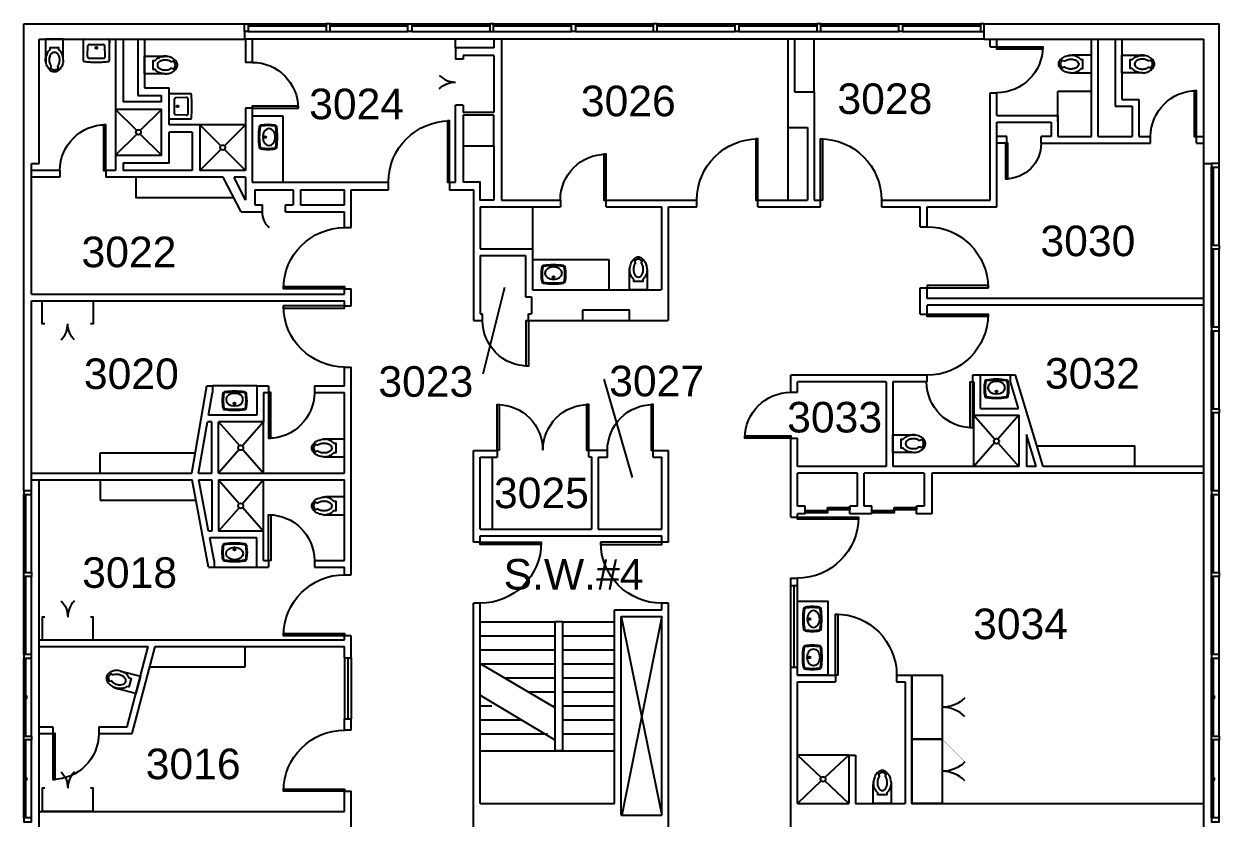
# Model space of a CAD drawing. Header units: inches. Extents: x -1169 to 5569, y -44 to 4300.
# Drawn here: x 2357 to 3296, y 3440 to 4064 of the extents above; entities that cross this region are included whole.
import ezdxf

# ---------------------------------------------------------------- set-up
doc = ezdxf.new("R2010")
doc.units = ezdxf.units.IN
doc.header["$LTSCALE"] = 96
doc.header["$MEASUREMENT"] = 0
doc.layers.get('0').update_dxf_attribs({"linetype": 'CONTINUOUS'})
for name, color, linetype in [('A-ANNO-ROOM', 4, 'CONTINUOUS'), ('A-DOOR', 2, 'CONTINUOUS'), ('A-FLOR-CASE', 3, 'CONTINUOUS'), ('A-FLOR-PFIX', 2, 'CONTINUOUS'), ('A-FLOR-STRS', 2, 'CONTINUOUS'), ('A-GLAZ', 2, 'CONTINUOUS'), ('A-GLAZ-SILL', 1, 'CONTINUOUS'), ('A-SHAFT', 1, 'CONTINUOUS'), ('A-WALL-FULL', 6, 'CONTINUOUS')]:
    doc.layers.add(name, color=color, linetype=linetype)
doc.styles.add('Arial', font='arial.ttf')

# ---------------------------------------------------------------- blocks, each defined once
blk = doc.blocks.new('TOILET3')
for p, q in [((-5.11, -23.83), (-5.11, -23.83)), ((-4.02, -21.07), (-4.02, -21.07))]:
    blk.add_line(p, q)
for points in [[(-8.44, -16.4, -0.022673), (-8.51, -14.88), (-8.51, 0), (-4.53, 0), (-1.51, 0), (1.51, 0), (5.49, 0), (5.49, -14.88)], [(-8.45, -16.21, -0.074934), (-7.9, -12.56, -0.085426), (-6.43, -9.67, -0.066386), (-5.06, -8.26), (-5.06, -6.71), (1.94, -6.71), (1.94, -8.26, -0.066386), (3.31, -9.67, -0.085426), (4.78, -12.56, -0.111314), (5.2, -17.99)], [(2.48, -23.72, -0.562484), (1.65, -23.53), (0.91, -21.3, -0.238976), (0.98, -20.85, 0.08035), (1.91, -18.98, 0.074934), (2.33, -16.21, 0.074934), (1.91, -13.45, 0.085426), (0.9, -11.46, 0.066386), (0.09, -10.62, 0.330534), (-3.21, -10.62, 0.066386), (-4.02, -11.46, 0.085426), (-5.03, -13.45, 0.074934), (-5.45, -16.21, 0.074934), (-5.03, -18.98, 0.08035), (-4.1, -20.85, -0.238976), (-4.03, -21.3), (-4.76, -23.5, -0.549653), (-5.58, -23.71)], [(-1.51, -25.75, 0.143932), (0.99, -25.02, 0.107177), (3.44, -22.56, 0.077997), (4.92, -19.21, 0.065232), (5.49, -14.88)], [(-5.53, -23.75, 0.06085), (-4.01, -25.02, 0.143932), (-1.51, -25.75)], [(-4.49, -22.67, 0.063273), (-3.2, -23.75, 0.143932), (-1.51, -24.25)], [(-1.51, -24.25, 0.143932), (0.18, -23.75, 0.059203), (1.39, -22.75)]]:
    blk.add_lwpolyline(points, format="xyb")
for centre, radius, start, end in [((3.93, -16.21), 12.38, 180, 197.14164), ((1.24, -17.04), 9.56, 197.14164, 216.67248), ((-0.47, -18.32), 7.43, 216.67248, 226.57416)]:
    blk.add_arc(centre, radius, start, end)
blk = doc.blocks.new('P2477016')
for p, q in [((-3.603083, -23.831759), (-3.603083, -23.831759)), ((-2.504894, -21.068753), (-2.504894, -21.068753))]:
    blk.add_line(p, q)
for points in [[(-6.93083, -16.399601, -0.022673), (-7, -14.875), (-7, 0), (-3.020761, 0), (0, 0), (3.020761, 0), (7, 0), (7, -14.875)], [(-6.937926, -16.211212, -0.074934), (-6.387938, -12.562014, -0.085426), (-4.920528, -9.670474, -0.066386), (-3.550098, -8.264603), (-3.550098, -6.711212), (3.449902, -6.711212), (3.449902, -8.264603, -0.066386), (4.820333, -9.670474, -0.085426), (6.287743, -12.562014, -0.111314), (6.709134, -17.991061)], [(3.991504, -23.722377, -0.562484), (3.158962, -23.529526), (2.424162, -21.300368, -0.238976), (2.492058, -20.853364, 0.08035), (3.421006, -18.976205, 0.074934), (3.837731, -16.211212, 0.074934), (3.421006, -13.446218, 0.085426), (2.414145, -11.462194, 0.066386), (1.597345, -10.624271, 0.330534), (-1.69754, -10.624271, 0.066386), (-2.51434, -11.462194, 0.085426), (-3.521201, -13.446218, 0.074934), (-3.937926, -16.211212, 0.074934), (-3.521201, -18.976205, 0.08035), (-2.592253, -20.853364, -0.238976), (-2.524357, -21.300368), (-3.250575, -23.503493, -0.549653), (-4.069149, -23.710095)], [(0, -25.75, 0.143932), (2.498761, -25.015482, 0.107177), (4.949747, -22.564786, 0.077997), (6.431696, -19.212481, 0.065232), (7, -14.875)], [(-4.023967, -23.748064, 0.06085), (-2.498761, -25.015482, 0.143932), (0, -25.75)], [(-2.976493, -22.67201, 0.063273), (-1.687041, -23.754089, 0.143932), (0, -24.25)], [(0, -24.25, 0.143932), (1.687041, -23.754089, 0.059203), (2.902316, -22.750942)]]:
    blk.add_lwpolyline(points, format="xyb")
for centre, radius, start, end in [((5.443363, -16.211212), 12.38129, 180, 197.141641), ((2.746106, -17.043143), 9.558648, 197.141641, 216.672481), ((1.035634, -18.316811), 7.426057, 216.672481, 226.574161)]:
    blk.add_arc(centre, radius, start, end)
blk = doc.blocks.new('LAVHC4')
for p, q in [((-9.5, 0), (9.5, 0)), ((-10, -17.046589), (-10, -0.5)), ((-7.037044, -13.416795), (-6.580252, -5.19453)), ((-5.581791, -4.25), (5.581791, -4.25)), ((7.037044, -13.416795), (6.580252, -5.19453)), ((10, -0.5), (10, -17.046589)), ((-5.539354, -15), (5.539354, -15))]:
    blk.add_line(p, q)
for points in [[(-9.5, 0, 0.065543), (-9.648516, -0.019553, 0.087946), (-9.75, -0.066987, 0.043207), (-9.849429, -0.150571, 0.043207), (-9.933013, -0.25, 0.087946), (-9.980447, -0.351484, 0.065543), (-10, -0.5)], [(10, -0.5, 0.065543), (9.980447, -0.351484, 0.087946), (9.933013, -0.25, 0.043207), (9.849429, -0.150571, 0.043207), (9.75, -0.066987, 0.087946), (9.648516, -0.019553, 0.065543), (9.5, 0)], [(-5.581791, -4.25, 0.063221), (-5.869829, -4.286566, 0.085725), (-6.065686, -4.374874, 0.040781), (-6.261236, -4.53176, 0.040781), (-6.428729, -4.718307, 0.085725), (-6.527764, -4.908965, 0.063221), (-6.580252, -5.19453)], [(6.580252, -5.19453, 0.063221), (6.527764, -4.908965, 0.085725), (6.428729, -4.718307, 0.040781), (6.261236, -4.53176, 0.040781), (6.065686, -4.374874, 0.085725), (5.869829, -4.286566, 0.063221), (5.581791, -4.25)], [(-10, -17.046589, 0.061553), (-9.982606, -17.187347, 0.084107), (-9.940741, -17.282697, 0.039062), (-9.865923, -17.379174, 0.039062), (-9.777011, -17.46284, 0.084107), (-9.686081, -17.513595, 0.061553), (-9.547619, -17.544316)], [(-9.547619, -17.544316, 0.007949), (-5.398899, -17.874775, 0.014949), (-3.186834, -17.949334, 0.000949), (0, -17.955385, 0.000949), (3.186834, -17.949334, 0.014949), (5.398899, -17.874775, 0.007949), (9.547619, -17.544316)], [(-7.037044, -13.416795, 0.050866), (-7.020454, -13.776064, 0.073218), (-6.947859, -14.015861, 0.028563), (-6.762423, -14.357529, 0.050866), (-6.629034, -14.530823, 0.050866), (-6.463406, -14.673619, 0.028563), (-6.132551, -14.877722, 0.073218), (-5.897149, -14.963507, 0.050866), (-5.539354, -15)], [(5.539354, -15, 0.050866), (5.897149, -14.963507, 0.073218), (6.132551, -14.877722, 0.028563), (6.463406, -14.673619, 0.050866), (6.629034, -14.530823, 0.050866), (6.762423, -14.357529, 0.028563), (6.947859, -14.015861, 0.073218), (7.020454, -13.776064, 0.050866), (7.037044, -13.416795)], [(9.547619, -17.544316, 0.061553), (9.686081, -17.513595, 0.084107), (9.777011, -17.46284, 0.039062), (9.865923, -17.379174, 0.039062), (9.940741, -17.282697, 0.084107), (9.982606, -17.187347, 0.061553), (10, -17.046589)]]:
    blk.add_lwpolyline(points, format="xyb")
blk.add_lwpolyline([(0.704769, -7.006515, -0.043661), (0.649519, -7.125, -0.043661), (0.574533, -7.232091, -0.043661), (0.482091, -7.324533, -0.043661), (0.375, -7.399519, -0.043661), (0.256515, -7.454769, -0.043661), (0.130236, -7.488606, -0.043661), (0, -7.5, -0.043661), (-0.130236, -7.488606, -0.043661), (-0.256515, -7.454769, -0.043661), (-0.375, -7.399519, -0.043661), (-0.482091, -7.324533, -0.043661), (-0.574533, -7.232091, -0.043661), (-0.649519, -7.125, -0.043661), (-0.704769, -7.006515, -0.043661), (-0.738606, -6.880236, -0.043661), (-0.75, -6.75, -0.043661), (-0.738606, -6.619764, -0.043661), (-0.704769, -6.493485, -0.043661), (-0.649519, -6.375, -0.043661), (-0.574533, -6.267909, -0.043661), (-0.482091, -6.175467, -0.043661), (-0.375, -6.100481, -0.043661), (-0.256515, -6.045231, -0.043661), (-0.130236, -6.011394, -0.043661), (0, -6, -0.043661), (0.130236, -6.011394, -0.043661), (0.256515, -6.045231, -0.043661), (0.375, -6.100481, -0.043661), (0.482091, -6.175467, -0.043661), (0.574533, -6.267909, -0.043661), (0.649519, -6.375, -0.043661), (0.704769, -6.493485, -0.043661), (0.738606, -6.619764, -0.043661), (0.75, -6.75, -0.043661), (0.738606, -6.880236, -0.043661)], format="xyb", close=True)
blk = doc.blocks.new('DOOR-E')
at = {"const_width": 0.001}
blk.add_lwpolyline([(1, 0), (0.293, 0.707)], dxfattribs=at)
blk.add_arc((1, 0), 1, 135, 180)
blk = doc.blocks.new('*U297')
for p, q in [((0, 0), (0, 0)), ((48, 0), (48, 0))]:
    blk.add_line(p, q)
blk.add_lwpolyline([(0, 0), (0, 48), (1.75, 48), (1.75, 0)], close=True)
blk.add_arc((0, 0), 48, 0, 90)
blk = doc.blocks.new('*U145')
for p, q in [((0, 0), (0, 0)), ((48, 0), (48, 0))]:
    blk.add_line(p, q)
blk.add_lwpolyline([(0, 0), (0, -48), (1.75, -48), (1.75, 0)], close=True)
blk.add_arc((0, 0), 48, 270, 0)
blk = doc.blocks.new('*U175')
for p, q in [((0, 0), (0, 0)), ((36, 0), (36, 0))]:
    blk.add_line(p, q)
blk.add_lwpolyline([(0, 0), (0, -36), (1.75, -36), (1.75, 0)], close=True)
blk.add_arc((0, 0), 36, 270, 0)
blk = doc.blocks.new('*U136')
for p, q in [((0, 0), (0, 0)), ((-36, 0), (-36, 0))]:
    blk.add_line(p, q)
blk.add_lwpolyline([(0, 0), (0, -36), (-1.75, -36), (-1.75, 0)], close=True)
blk.add_arc((0, 0), 36, 180, 270)
blk = doc.blocks.new('*U176')
for p, q in [((0, 0), (0, 0)), ((-48, 0), (-48, 0))]:
    blk.add_line(p, q)
blk.add_lwpolyline([(0, 0), (0, -48), (-1.75, -48), (-1.75, 0)], close=True)
blk.add_arc((0, 0), 48, 180, 270)
blk = doc.blocks.new('*U161')
for p, q in [((0, 0), (0, 0)), ((48, 0), (48, 0))]:
    blk.add_line(p, q)
blk.add_lwpolyline([(0, 0), (0, 48), (1.75, 48), (1.75, 0)], close=True)
blk.add_arc((0, 0), 48, 0, 90)
blk = doc.blocks.new('*U178')
for p, q in [((0, 0), (0, 0)), ((-48, 0), (-48, 0))]:
    blk.add_line(p, q)
blk.add_lwpolyline([(0, 0), (0, 48), (-1.75, 48), (-1.75, 0)], close=True)
blk.add_arc((0, 0), 48, 90, 180)
blk = doc.blocks.new('*U135')
for p, q in [((0, 0), (0, 0)), ((36, 0), (36, 0))]:
    blk.add_line(p, q)
blk.add_lwpolyline([(0, 0), (0, 36), (1.75, 36), (1.75, 0)], close=True)
blk.add_arc((0, 0), 36, 0, 90)
blk = doc.blocks.new('*U214')
for p, q in [((0, 0), (0, 0)), ((36, 0), (36, 0))]:
    blk.add_line(p, q)
blk.add_lwpolyline([(0, 0), (0, -36), (1.75, -36), (1.75, 0)], close=True)
blk.add_arc((0, 0), 36, 270, 0)
blk = doc.blocks.new('*U213')
for p, q in [((0, 0), (0, 0)), ((36, 0), (36, 0))]:
    blk.add_line(p, q)
blk.add_lwpolyline([(0, 0), (0, 36), (1.75, 36), (1.75, 0)], close=True)
blk.add_arc((0, 0), 36, 0, 90)
blk = doc.blocks.new('*U128')
for p, q in [((0, 0), (0, 0)), ((48, 0), (48, 0))]:
    blk.add_line(p, q)
blk.add_lwpolyline([(0, 0), (0, -48), (1.75, -48), (1.75, 0)], close=True)
blk.add_arc((0, 0), 48, 270, 0)
blk = doc.blocks.new('*U139')
for p, q in [((0, 0), (0, 0)), ((-48, 0), (-48, 0))]:
    blk.add_line(p, q)
blk.add_lwpolyline([(0, 0), (0, -48), (-1.75, -48), (-1.75, 0)], close=True)
blk.add_arc((0, 0), 48, 180, 270)
blk = doc.blocks.new('*U146')
for p, q in [((0, 0), (0, 0)), ((28, 0), (28, 0))]:
    blk.add_line(p, q)
blk.add_lwpolyline([(0, 0), (0, 28), (1.75, 28), (1.75, 0)], close=True)
blk.add_arc((0, 0), 28, 0, 90)
blk = doc.blocks.new('*U134')
for p, q in [((0, 0), (0, 0)), ((36, 0), (36, 0))]:
    blk.add_line(p, q)
blk.add_lwpolyline([(0, 0), (0, -36), (1.75, -36), (1.75, 0)], close=True)
blk.add_arc((0, 0), 36, 270, 0)
blk = doc.blocks.new('*U147')
for p, q in [((0, 0), (0, 0)), ((-36, 0), (-36, 0))]:
    blk.add_line(p, q)
blk.add_lwpolyline([(0, 0), (0, 36), (-1.75, 36), (-1.75, 0)], close=True)
blk.add_arc((0, 0), 36, 90, 180)
blk = doc.blocks.new('*U29')
for p, q in [((0, 0), (0, 0)), ((-36, 0), (-36, 0))]:
    blk.add_line(p, q)
blk.add_lwpolyline([(0, 0), (0, 36), (-1.75, 36), (-1.75, 0)], close=True)
blk.add_arc((0, 0), 36, 90, 180)

msp = doc.modelspace()

# ---------------------------------------------------------------- linework, layer by layer
at = {"layer": 'A-ANNO-ROOM'}
for p, q in [((2734.86, 3856.62), (2717.78, 3788.66)), ((2835.43, 3707.42), (2813.29, 3784.55))]:
    msp.add_line(p, q, dxfattribs=at)
at = {"layer": 'A-DOOR'}
for points in [[(2971.01, 3681.39), (2988.61, 3681.39), (2988.61, 3679.61), (2971.01, 3679.61)], [(2988.61, 3683.92), (3006.22, 3683.92), (3006.22, 3682.14), (2988.61, 3682.14)], [(3023.47, 3681.39), (3041.07, 3681.39), (3041.07, 3679.61), (3023.47, 3679.61)], [(3041.07, 3683.92), (3058.67, 3683.92), (3058.67, 3682.14), (3041.07, 3682.14)]]:
    msp.add_lwpolyline(points, close=True, dxfattribs=at)
at = {"layer": 'A-FLOR-CASE'}
for p, q in [((3196.08, 4010.5), (3169.6, 4010.5)), ((3169.6, 3986.75), (3169.6, 4010.5)), ((2560.75, 3991.36), (2560.75, 3939.39)), ((2756.76, 3878.66), (2816.76, 3878.66)), ((2816.76, 3878.66), (2816.76, 3854.66)), ((2796.41, 3830.79), (2833.2, 3830.79)), ((3132.49, 3787.69), (3108.87, 3787.69)), ((2540.27, 3779.44), (2505.46, 3779.44)), ((2417.18, 3726.81), (2491.94, 3726.81)), ((2417.18, 3689.56), (2492.49, 3689.56)), ((2530.98, 3558.61), (2456.27, 3558.61))]:
    msp.add_line(p, q, dxfattribs=at)
for points in [[(2978.27, 4010.3), (2978.27, 4051.57)], [(2536.75, 3991.36), (2560.75, 3991.36)], [(2957.48, 3982.14), (2957.48, 3925.3)], [(2445.17, 3943.21), (2445.17, 3927.21), (2522.14, 3927.21)], [(2373.76, 3828.18), (2371.76, 3828.18), (2371.76, 3846.18), (2411.76, 3846.18), (2411.76, 3828.18), (2409.76, 3828.18)], [(3230.04, 3715.97), (3230.04, 3731.97), (3153.21, 3731.97)], [(2417.18, 3710.81), (2417.18, 3726.81)], [(2417.18, 3705.56), (2417.18, 3689.56)], [(2373.76, 3597.86), (2371.76, 3597.86), (2371.76, 3579.86), (2411.76, 3579.86), (2411.76, 3597.86), (2409.76, 3597.86)], [(2530.98, 3574.61), (2530.98, 3558.61)], [(2373.76, 3463.56), (2371.76, 3463.56), (2371.76, 3445.56), (2411.76, 3445.56), (2411.76, 3463.56), (2409.76, 3463.56)]]:
    msp.add_lwpolyline(points, dxfattribs=at)
for points in [[(2965.01, 3610.33), (2989.01, 3610.33), (2989.01, 3552.19), (2965.01, 3552.19)], [(3054.85, 3552.19), (3078.85, 3552.19), (3078.85, 3501.88), (3054.85, 3501.88)], [(3054.85, 3501.88), (3078.85, 3501.88), (3078.85, 3451.57), (3054.85, 3451.57)]]:
    msp.add_lwpolyline(points, close=True, dxfattribs=at)
at = {"layer": 'A-FLOR-PFIX'}
msp.add_line((2756.76, 3920.05), (2756.76, 3887.05), dxfattribs=at)
for points in [[(2429.31, 3996.46), (2429.31, 3960.46)], [(2445.91, 3979.86), (2429.31, 3996.46)], [(2448.71, 3979.86), (2465.31, 3996.46)], [(2531.5, 3984.46), (2495.5, 3984.46)], [(2495.5, 3984.46), (2512.1, 3967.86)], [(2514.9, 3967.86), (2531.5, 3984.46)], [(2429.31, 3960.46), (2445.91, 3977.06)], [(2465.31, 3960.46), (2448.71, 3977.06)], [(2495.5, 3948.46), (2512.1, 3965.06)], [(2514.9, 3965.06), (2531.5, 3948.46)], [(3103.62, 3715.97), (3103.62, 3756.31)], [(3103.62, 3756.31), (3120.14, 3737.43)], [(3138.92, 3756.31), (3122.54, 3737.59)], [(2510.22, 3751.16), (2526.6, 3732.43)], [(2545.52, 3751.16), (2529, 3732.28)], [(2545.52, 3710.81), (2545.52, 3751.16)], [(2526.39, 3729.29), (2510.22, 3710.81)], [(2529.19, 3729.48), (2545.52, 3710.81)], [(3119.95, 3734.64), (3103.62, 3715.97)], [(3122.75, 3734.45), (3138.92, 3715.97)], [(2510.22, 3705.56), (2526.6, 3686.84)], [(2545.52, 3705.56), (2529, 3686.68)], [(2545.52, 3665.21), (2545.52, 3705.56)], [(2526.39, 3683.69), (2510.22, 3665.21)], [(2529.19, 3683.88), (2545.52, 3665.21)], [(3005.43, 3489.51), (2965.01, 3489.51)], [(2983.78, 3471.9), (2965.01, 3489.51)], [(3005.43, 3489.51), (2986.66, 3471.9)], [(2983.78, 3469.19), (2965.01, 3451.57)], [(3005.43, 3451.57), (2986.66, 3469.19)]]:
    msp.add_lwpolyline(points, dxfattribs=at)
for points in [[(2542.1, 3966.8, 0.319535), (2543.31, 3965.54, 0.093638), (2554.71, 3965.54, 0.319535), (2555.91, 3966.8, 0.073603), (2555.91, 3982.7, 0.319535), (2554.71, 3983.95, 0.093638), (2543.31, 3983.95, 0.319535), (2542.1, 3982.7, 0.073603)], [(2542.84, 3966.91, 0.319535), (2543.45, 3966.28, 0.093638), (2554.57, 3966.28, 0.319535), (2555.17, 3966.91, 0.073603), (2555.17, 3982.59, 0.319535), (2554.57, 3983.21, 0.093638), (2543.45, 3983.21, 0.319535), (2542.84, 3982.59, 0.073603)], [(2781.33, 3860.01, 0.319535), (2782.58, 3861.22, 0.093638), (2782.58, 3872.62, 0.319535), (2781.33, 3873.82, 0.073603), (2765.43, 3873.82, 0.319535), (2764.17, 3872.62, 0.093638), (2764.17, 3861.22, 0.319535), (2765.43, 3860.01, 0.073603)], [(2781.22, 3860.75, 0.319535), (2781.84, 3861.36, 0.093638), (2781.84, 3872.48, 0.319535), (2781.22, 3873.08, 0.073603), (2765.53, 3873.08, 0.319535), (2764.91, 3872.48, 0.093638), (2764.91, 3861.36, 0.319535), (2765.53, 3860.75, 0.073603)], [(3129.33, 3770.15, 0.319535), (3130.59, 3771.36, 0.093638), (3130.59, 3782.76, 0.319535), (3129.33, 3783.96, 0.073603), (3113.43, 3783.96, 0.319535), (3112.18, 3782.76, 0.093638), (3112.18, 3771.36, 0.319535), (3113.43, 3770.15, 0.073603)], [(2530.81, 3760.79, 0.319535), (2532.07, 3762, 0.093638), (2532.07, 3773.4, 0.319535), (2530.81, 3774.6, 0.073603), (2514.91, 3774.6, 0.319535), (2513.66, 3773.4, 0.093638), (2513.66, 3762, 0.319535), (2514.91, 3760.79, 0.073603)], [(3129.22, 3770.9, 0.319535), (3129.85, 3771.5, 0.093638), (3129.85, 3782.62, 0.319535), (3129.22, 3783.22, 0.073603), (3113.54, 3783.22, 0.319535), (3112.92, 3782.62, 0.093638), (3112.92, 3771.5, 0.319535), (3113.54, 3770.9, 0.073603)], [(2530.7, 3761.53, 0.319535), (2531.33, 3762.13, 0.093638), (2531.33, 3773.26, 0.319535), (2530.7, 3773.86, 0.073603), (2515.02, 3773.86, 0.319535), (2514.4, 3773.26, 0.093638), (2514.4, 3762.13, 0.319535), (2515.02, 3761.53, 0.073603)], [(2530.81, 3655.57, -0.319535), (2532.07, 3654.37, -0.093638), (2532.07, 3642.97, -0.319535), (2530.81, 3641.76, -0.073603), (2514.91, 3641.76, -0.319535), (2513.66, 3642.97, -0.093638), (2513.66, 3654.37, -0.319535), (2514.91, 3655.57, -0.073603)], [(2530.7, 3654.83, -0.319535), (2531.33, 3654.23, -0.093638), (2531.33, 3643.11, -0.319535), (2530.7, 3642.51, -0.073603), (2515.02, 3642.51, -0.319535), (2514.4, 3643.11, -0.093638), (2514.4, 3654.23, -0.319535), (2515.02, 3654.83, -0.073603)], [(2969.82, 3588.36, 0.319535), (2971.02, 3587.11, 0.093638), (2982.43, 3587.11, 0.319535), (2983.63, 3588.36, 0.073603), (2983.63, 3604.26, 0.319535), (2982.43, 3605.51, 0.093638), (2971.02, 3605.51, 0.319535), (2969.82, 3604.26, 0.073603)], [(2970.56, 3588.47, 0.319535), (2971.16, 3587.84, 0.093638), (2982.29, 3587.84, 0.319535), (2982.89, 3588.47, 0.073603), (2982.89, 3604.15, 0.319535), (2982.29, 3604.78, 0.093638), (2971.16, 3604.78, 0.319535), (2970.56, 3604.15, 0.073603)], [(2969.82, 3574.16, -0.319535), (2971.02, 3575.41, -0.093638), (2982.43, 3575.41, -0.319535), (2983.63, 3574.16, -0.073603), (2983.63, 3558.26, -0.319535), (2982.43, 3557.01, -0.093638), (2971.02, 3557.01, -0.319535), (2969.82, 3558.26, -0.073603)], [(2970.56, 3574.05, -0.319535), (2971.16, 3574.68, -0.093638), (2982.29, 3574.68, -0.319535), (2982.89, 3574.05, -0.073603), (2982.89, 3558.37, -0.319535), (2982.29, 3557.74, -0.093638), (2971.16, 3557.74, -0.319535), (2970.56, 3558.37, -0.073603)]]:
    msp.add_lwpolyline(points, format="xyb", close=True, dxfattribs=at)
for points in [[(2549.9, 3968.01), (2551.69, 3968.48), (2553.37, 3969.98), (2554.41, 3972.08), (2554.8, 3974.75), (2554.41, 3977.41), (2553.37, 3979.51), (2551.69, 3981.01), (2549.9, 3981.49), (2548.11, 3981.01), (2546.43, 3979.51), (2545.38, 3977.41), (2544.99, 3974.75), (2545.38, 3972.08), (2546.43, 3969.98), (2548.11, 3968.48)], [(2780.12, 3867.81), (2779.64, 3869.6), (2778.14, 3871.28), (2776.04, 3872.32), (2773.38, 3872.71), (2770.71, 3872.32), (2768.61, 3871.28), (2767.11, 3869.6), (2766.63, 3867.81), (2767.11, 3866.02), (2768.61, 3864.34), (2770.71, 3863.29), (2773.38, 3862.9), (2776.04, 3863.29), (2778.14, 3864.34), (2779.64, 3866.02)], [(3128.12, 3777.95), (3127.65, 3779.74), (3126.15, 3781.42), (3124.05, 3782.46), (3121.38, 3782.86), (3118.72, 3782.46), (3116.62, 3781.42), (3115.12, 3779.74), (3114.64, 3777.95), (3115.12, 3776.16), (3116.62, 3774.48), (3118.72, 3773.43), (3121.38, 3773.04), (3124.05, 3773.43), (3126.15, 3774.48), (3127.65, 3776.16)], [(2529.6, 3768.59), (2529.13, 3770.38), (2527.63, 3772.06), (2525.53, 3773.1), (2522.86, 3773.49), (2520.2, 3773.1), (2518.1, 3772.06), (2516.6, 3770.38), (2516.12, 3768.59), (2516.6, 3766.79), (2518.1, 3765.12), (2520.2, 3764.07), (2522.86, 3763.68), (2525.53, 3764.07), (2527.63, 3765.12), (2529.13, 3766.79)], [(2529.6, 3647.78), (2529.13, 3645.99), (2527.63, 3644.31), (2525.53, 3643.27), (2522.86, 3642.87), (2520.2, 3643.27), (2518.1, 3644.31), (2516.6, 3645.99), (2516.12, 3647.78), (2516.6, 3649.57), (2518.1, 3651.25), (2520.2, 3652.29), (2522.86, 3652.69), (2525.53, 3652.29), (2527.63, 3651.25), (2529.13, 3649.57)], [(2977.61, 3589.57), (2979.41, 3590.04), (2981.08, 3591.54), (2982.13, 3593.65), (2982.52, 3596.31), (2982.13, 3598.97), (2981.08, 3601.08), (2979.41, 3602.58), (2977.61, 3603.05), (2975.82, 3602.58), (2974.14, 3601.08), (2973.1, 3598.97), (2972.71, 3596.31), (2973.1, 3593.65), (2974.14, 3591.54), (2975.82, 3590.04)], [(2977.61, 3572.95), (2979.41, 3572.48), (2981.08, 3570.98), (2982.13, 3568.87), (2982.52, 3566.21), (2982.13, 3563.55), (2981.08, 3561.44), (2979.41, 3559.94), (2977.61, 3559.47), (2975.82, 3559.94), (2974.14, 3561.44), (2973.1, 3563.55), (2972.71, 3566.21), (2973.1, 3568.87), (2974.14, 3570.98), (2975.82, 3572.48)]]:
    msp.add_lwpolyline(points, close=True, dxfattribs=at)
for centre, radius in [((2447.31, 3978.46), 1.98), ((2546.85, 3974.75), 0.749), ((2513.5, 3966.46), 1.98), ((2773.38, 3864.77), 0.749), ((3121.38, 3774.91), 0.749), ((2522.86, 3765.54), 0.749), ((3121.44, 3735.94), 1.98), ((2527.7, 3730.78), 1.98), ((2527.7, 3685.19), 1.98), ((2522.86, 3650.82), 0.749), ((2974.57, 3596.31), 0.749), ((2974.57, 3566.21), 0.749), ((2985.22, 3470.54), 1.98)]:
    msp.add_circle(centre, radius, dxfattribs=at)
at = {"layer": 'A-FLOR-STRS'}
for p, q in [((2715.76, 3594.15), (2774.44, 3594.15)), ((2780.44, 3594.15), (2821.25, 3594.15)), ((2715.76, 3583.15), (2774.44, 3583.15)), ((2780.44, 3583.15), (2821.25, 3583.15)), ((2715.76, 3572.15), (2774.44, 3572.15)), ((2780.44, 3572.15), (2821.25, 3572.15)), ((2715.76, 3561.42), (2774.44, 3526.89)), ((2715.76, 3561.15), (2774.44, 3561.15)), ((2780.44, 3561.15), (2821.25, 3561.15)), ((2734.9, 3550.15), (2774.44, 3550.15)), ((2780.44, 3550.15), (2821.25, 3550.15)), ((2715.76, 3536.63), (2774.44, 3501.34)), ((2753.59, 3539.15), (2774.44, 3539.15)), ((2780.44, 3539.15), (2821.25, 3539.15)), ((2715.76, 3528.15), (2724.98, 3528.15)), ((2772.91, 3528.15), (2774.44, 3528.15)), ((2780.44, 3528.15), (2821.25, 3528.15)), ((2715.76, 3517.15), (2748.14, 3517.15)), ((2780.44, 3517.15), (2821.25, 3517.15)), ((2715.76, 3506.15), (2768.77, 3506.15)), ((2780.44, 3506.15), (2821.25, 3506.15)), ((2715.76, 3492.93), (2821.25, 3492.93))]:
    msp.add_line(p, q, dxfattribs=at)
at = {"layer": 'A-GLAZ'}
for p, q in [((2533.57, 4063.57), (2594.82, 4063.57)), ((2533.57, 4062.07), (2594.82, 4062.07)), ((2533.57, 4057.57), (2594.82, 4057.57)), ((2597.82, 4063.57), (2659.07, 4063.57)), ((2597.82, 4062.07), (2659.07, 4062.07)), ((2597.82, 4057.57), (2659.07, 4057.57)), ((2662.07, 4063.57), (2723.32, 4063.57)), ((2662.07, 4062.07), (2723.32, 4062.07)), ((2662.07, 4057.57), (2723.32, 4057.57)), ((2726.32, 4063.57), (2787.57, 4063.57)), ((2726.32, 4062.07), (2787.57, 4062.07)), ((2726.32, 4057.57), (2787.57, 4057.57)), ((2790.57, 4063.57), (2851.82, 4063.57)), ((2790.57, 4062.07), (2851.82, 4062.07)), ((2790.57, 4057.57), (2851.82, 4057.57)), ((2854.82, 4063.57), (2916.07, 4063.57)), ((2854.82, 4062.07), (2916.07, 4062.07)), ((2854.82, 4057.57), (2916.07, 4057.57)), ((2919.07, 4063.57), (2980.32, 4063.57)), ((2919.07, 4062.07), (2980.32, 4062.07)), ((2919.07, 4057.57), (2980.32, 4057.57)), ((2983.32, 4063.57), (3044.57, 4063.57)), ((2983.32, 4062.07), (3044.57, 4062.07)), ((2983.32, 4057.57), (3044.57, 4057.57)), ((3047.57, 4063.57), (3108.82, 4063.57)), ((3047.57, 4062.07), (3108.82, 4062.07)), ((3047.57, 4057.57), (3108.82, 4057.57)), ((3290.31, 3889.82), (3290.31, 3951.07)), ((3291.81, 3889.82), (3291.81, 3951.07)), ((3296.31, 3889.82), (3296.31, 3951.07)), ((3290.31, 3825.57), (3290.31, 3886.82)), ((3291.81, 3825.57), (3291.81, 3886.82)), ((3296.31, 3825.57), (3296.31, 3886.82)), ((3290.31, 3761.32), (3290.31, 3822.57)), ((3291.81, 3761.32), (3291.81, 3822.57)), ((3296.31, 3761.32), (3296.31, 3822.57)), ((3290.31, 3697.07), (3290.31, 3758.32)), ((3291.81, 3697.07), (3291.81, 3758.32)), ((3296.31, 3697.07), (3296.31, 3758.32)), ((2357.31, 3632.82), (2357.31, 3694.07)), ((2358.81, 3632.82), (2358.81, 3694.07)), ((2363.31, 3632.82), (2363.31, 3694.07)), ((3290.31, 3632.82), (3290.31, 3694.07)), ((3291.81, 3632.82), (3291.81, 3694.07)), ((3296.31, 3632.82), (3296.31, 3694.07)), ((2357.31, 3568.57), (2357.31, 3629.82)), ((2358.81, 3568.57), (2358.81, 3629.82)), ((2363.31, 3568.57), (2363.31, 3629.82)), ((3290.31, 3568.57), (3290.31, 3629.82)), ((3291.81, 3568.57), (3291.81, 3629.82)), ((3296.31, 3568.57), (3296.31, 3629.82)), ((2357.31, 3504.32), (2357.31, 3565.57)), ((2358.81, 3504.32), (2358.81, 3565.57)), ((2363.31, 3504.32), (2363.31, 3565.57)), ((2609.26, 3565.84), (2609.26, 3517.84)), ((2611.89, 3565.84), (2611.89, 3517.84)), ((2614.51, 3565.84), (2614.51, 3517.84)), ((3290.31, 3504.32), (3290.31, 3565.57)), ((3291.81, 3504.32), (3291.81, 3565.57)), ((3296.31, 3504.32), (3296.31, 3565.57)), ((2357.31, 3440.07), (2357.31, 3501.32)), ((2358.81, 3440.07), (2358.81, 3501.32)), ((2363.31, 3440.07), (2363.31, 3501.32)), ((3290.31, 3440.07), (3290.31, 3501.32)), ((3291.81, 3440.07), (3291.81, 3501.32)), ((3296.31, 3440.07), (3296.31, 3501.32))]:
    msp.add_line(p, q, dxfattribs=at)
at = {"layer": 'A-GLAZ-SILL'}
for p, q in [((3111.82, 4051.57), (2530.57, 4051.57)), ((3284.31, 2467.32), (3284.31, 3954.07)), ((2369.31, 2660.07), (2369.31, 3705.56))]:
    msp.add_line(p, q, dxfattribs=at)
at = {"layer": 'A-SHAFT'}
for p, q in [((2826.5, 3598.32), (2858.51, 3442.2)), ((2858.51, 3598.32), (2826.97, 3442.2))]:
    msp.add_line(p, q, dxfattribs=at)
at = {"layer": 'A-WALL-FULL'}
for p, q in [((2357.31, 4063.57), (2530.57, 4063.57)), ((2357.31, 3697.07), (2357.31, 4063.57)), ((2530.57, 4057.57), (2530.57, 4051.57)), ((3111.82, 4063.57), (3296.31, 4063.57)), ((3111.82, 4051.57), (3111.82, 4063.57)), ((3296.31, 3954.07), (3296.31, 4063.57)), ((2369.31, 4051.57), (2530.57, 4051.57)), ((2369.31, 3954.07), (2369.31, 4051.57)), ((2424.68, 4051.57), (2424.68, 4048.54)), ((2429.31, 4051.57), (2429.31, 3996.46)), ((2435.31, 4051.57), (2435.31, 4002.46)), ((2446.91, 4051.57), (2446.91, 4007.26)), ((2452.16, 4051.57), (2452.16, 4013.26)), ((2531.5, 4051.57), (2531.5, 4033.36)), ((2536.75, 4051.57), (2536.75, 4033.36)), ((2726.43, 4051.57), (2726.43, 4044.89)), ((2732.43, 4051.57), (2732.43, 3925.3)), ((2957.48, 4051.57), (2957.48, 3982.14)), ((2962.73, 4051.57), (2962.73, 4010.3)), ((3111.82, 4051.57), (3284.31, 4051.57)), ((3116.46, 4045.57), (3116.46, 4051.57)), ((3121.71, 4045.57), (3121.71, 4051.57)), ((3196.08, 3975.13), (3196.08, 4051.57)), ((3201.33, 3975.13), (3201.33, 4051.57)), ((3214.58, 4051.57), (3214.58, 3998.98)), ((3219.83, 4051.57), (3219.83, 4004.23)), ((3284.31, 3954.07), (3284.31, 4051.57)), ((2726.43, 4038.89), (2726.43, 3993.89)), ((3116.46, 4045.57), (3121.71, 4045.57)), ((2536.75, 4033.36), (2531.5, 4033.36)), ((2962.73, 4010.3), (2978.27, 4010.3)), ((2978.27, 4010.3), (2978.27, 3925.3)), ((3116.46, 3925.3), (3116.46, 4009.57)), ((3116.46, 4009.57), (3121.71, 4009.57)), ((3121.71, 3991.57), (3121.71, 4009.57)), ((3219.83, 4004.23), (3233.21, 4004.23)), ((3233.21, 4004.23), (3233.21, 3975.13)), ((2536.75, 3997.36), (2531.5, 3997.36)), ((2531.5, 3997.36), (2531.5, 3948.46)), ((2536.75, 3997.36), (2536.75, 3939.39)), ((2696.42, 3939.39), (2696.42, 3999.89)), ((2702.43, 3999.89), (2696.42, 3999.89)), ((2702.43, 3999.89), (2702.43, 3993.89)), ((2726.43, 3993.89), (2702.43, 3993.89)), ((2726.43, 3991.85), (2702.43, 3991.85)), ((2702.43, 3991.85), (2702.43, 3967.85)), ((2726.43, 3967.85), (2726.43, 3991.85)), ((3121.71, 3991.57), (3169.6, 3991.57)), ((3169.6, 3991.57), (3169.6, 3975.13)), ((3214.58, 3998.98), (3227.96, 3998.98)), ((3227.96, 3998.98), (3227.96, 3975.13)), ((2957.48, 3982.14), (2973.02, 3982.14)), ((2973.02, 3982.14), (2973.02, 3925.3)), ((3121.71, 3920.05), (3121.71, 3986.32)), ((3121.71, 3986.32), (3164.35, 3986.32)), ((3164.35, 3986.32), (3164.35, 3975.13)), ((3129.53, 3969.88), (3129.53, 3975.13)), ((3169.6, 3975.13), (3196.08, 3975.13)), ((3201.33, 3975.13), (3227.96, 3975.13)), ((3233.21, 3975.13), (3242.51, 3975.13)), ((3242.51, 3969.88), (3242.51, 3975.13)), ((3278.51, 3969.88), (3278.51, 3975.13)), ((3278.51, 3975.13), (3284.31, 3975.13)), ((2702.42, 3967.85), (2702.42, 3939.39)), ((2702.43, 3967.85), (2726.43, 3967.85)), ((3156.53, 3969.88), (3242.51, 3969.88)), ((3278.51, 3969.88), (3284.31, 3969.88)), ((2363.31, 3851.43), (2363.31, 3954.07)), ((2363.31, 3954.07), (2369.31, 3954.07)), ((2429.31, 3960.46), (2429.31, 3948.46)), ((2435.31, 3954.46), (2435.31, 3948.46)), ((3284.31, 3954.07), (3290.31, 3954.07)), ((2385.61, 3948.46), (2363.31, 3948.46)), ((2385.61, 3948.46), (2385.61, 3943.21)), ((2421.61, 3948.46), (2421.61, 3943.21)), ((2429.31, 3948.46), (2421.61, 3948.46)), ((2489.5, 3948.46), (2435.31, 3948.46)), ((2531.5, 3948.46), (2495.5, 3948.46)), ((2385.61, 3943.21), (2363.31, 3943.21)), ((2513.82, 3943.21), (2421.61, 3943.21)), ((2527.89, 3916.14), (2513.82, 3943.21)), ((2531.5, 3943.21), (2522.51, 3943.21)), ((2531.5, 3925.3), (2522.51, 3943.21)), ((2531.5, 3943.21), (2531.5, 3925.3)), ((2536.75, 3939.39), (2643.73, 3939.39)), ((2691.73, 3939.39), (2696.42, 3939.39)), ((2538.75, 3933.39), (2568.75, 3933.39)), ((2538.75, 3933.39), (2538.75, 3921.39)), ((2568.75, 3933.39), (2568.75, 3921.39)), ((2574.75, 3933.39), (2574.75, 3921.39)), ((2574.75, 3933.39), (2609.26, 3933.39)), ((2609.26, 3921.39), (2609.26, 3933.39)), ((2614.51, 3903.65), (2614.51, 3933.39)), ((2614.51, 3933.39), (2643.73, 3933.39)), ((2732.43, 3925.3), (2778.76, 3925.3)), ((2778.76, 3925.3), (2778.76, 3920.05)), ((2814.76, 3925.3), (2886.04, 3925.3)), ((2814.76, 3920.05), (2814.76, 3925.3)), ((2886.04, 3920.05), (2886.04, 3925.3)), ((2934.04, 3925.3), (2973.02, 3925.3)), ((2934.04, 3920.05), (2934.04, 3925.3)), ((2978.27, 3925.3), (2983.04, 3925.3)), ((2983.04, 3920.05), (2983.04, 3925.3)), ((3031.04, 3925.3), (3116.46, 3925.3)), ((3031.04, 3925.3), (3031.04, 3920.05)), ((2527.89, 3916.14), (2544.75, 3916.14)), ((2538.75, 3921.39), (2544.75, 3921.39)), ((2562.75, 3921.39), (2568.75, 3921.39)), ((2562.75, 3916.14), (2609.26, 3916.14)), ((2574.75, 3921.39), (2609.26, 3921.39)), ((2609.26, 3903.65), (2609.26, 3916.14)), ((2715.76, 3920.05), (2778.76, 3920.05)), ((2715.76, 3920.05), (2715.76, 3887.05)), ((2814.76, 3920.05), (2858.51, 3920.05)), ((2858.51, 3854.66), (2858.51, 3920.05)), ((2863.76, 3830.79), (2863.76, 3920.05)), ((2863.76, 3920.05), (2886.04, 3920.05)), ((2934.04, 3920.05), (2983.04, 3920.05)), ((3031.04, 3920.05), (3061.58, 3920.05)), ((3061.58, 3904.33), (3061.58, 3920.05)), ((3066.83, 3920.05), (3121.71, 3920.05)), ((3066.83, 3904.33), (3066.83, 3920.05)), ((2609.26, 3903.65), (2614.51, 3903.65)), ((3061.58, 3904.33), (3066.83, 3904.33)), ((2715.76, 3887.05), (2756.76, 3887.05)), ((2715.76, 3881.8), (2715.76, 3836.04)), ((2715.76, 3881.8), (2751.51, 3881.8)), ((2751.51, 3881.8), (2751.51, 3849.41)), ((2756.76, 3887.05), (2756.76, 3854.66)), ((2363.31, 3851.43), (2609.26, 3851.43)), ((2609.26, 3855.65), (2614.51, 3855.65)), ((2609.26, 3851.43), (2609.26, 3855.65)), ((2614.51, 3842.18), (2614.51, 3855.65)), ((2756.76, 3854.66), (2858.01, 3854.66)), ((3061.58, 3856.33), (3066.83, 3856.33)), ((3061.58, 3835.68), (3061.58, 3856.33)), ((3066.83, 3847.95), (3066.83, 3856.33)), ((2363.31, 3846.18), (2609.26, 3846.18)), ((2363.31, 3697.07), (2363.31, 3846.18)), ((2609.26, 3842.18), (2609.26, 3846.18)), ((2609.26, 3842.18), (2614.51, 3842.18)), ((2751.51, 3849.41), (2756.17, 3849.41)), ((2756.17, 3849.41), (2756.17, 3836.04)), ((3284.31, 3847.95), (3066.83, 3847.95)), ((3284.31, 3842.7), (3066.83, 3842.7)), ((3066.83, 3835.68), (3066.83, 3842.7)), ((2715.76, 3836.04), (2717.66, 3836.04)), ((2717.66, 3830.79), (2717.66, 3836.04)), ((2753.66, 3836.04), (2756.17, 3836.04)), ((2753.66, 3830.79), (2753.66, 3836.04)), ((2796.41, 3839.01), (2833.2, 3839.01)), ((2796.41, 3830.79), (2796.41, 3839.01)), ((2833.2, 3830.79), (2833.2, 3839.01)), ((3061.58, 3835.68), (3066.83, 3835.68)), ((2710.51, 3830.79), (2717.66, 3830.79)), ((2753.66, 3830.79), (2796.41, 3830.79)), ((2833.2, 3830.79), (2863.26, 3830.79)), ((2609.26, 3779.44), (2609.26, 3794.18)), ((2609.26, 3794.18), (2614.51, 3794.18)), ((2614.51, 3631.08), (2614.51, 3794.18)), ((3066.7, 3787.69), (2959.76, 3787.69)), ((2959.76, 3774.33), (2959.76, 3787.69)), ((3066.7, 3787.69), (3066.7, 3782.44)), ((3102.52, 3787.69), (3102.52, 3782.44)), ((3108.87, 3787.69), (3102.52, 3787.69)), ((3108.87, 3761.56), (3108.87, 3787.69)), ((3136.38, 3787.69), (3132.49, 3787.69)), ((3132.49, 3782.44), (3132.49, 3787.69)), ((3158.04, 3715.97), (3136.38, 3787.69)), ((2489.18, 3710.81), (2501.04, 3779.44)), ((2501.04, 3779.44), (2505.46, 3779.44)), ((2505.46, 3779.44), (2505.46, 3774.19)), ((2540.27, 3779.44), (2540.27, 3756.41)), ((2540.27, 3779.44), (2549.52, 3779.44)), ((2549.52, 3779.44), (2549.52, 3774.19)), ((2585.52, 3779.44), (2609.26, 3779.44)), ((2585.52, 3779.44), (2585.52, 3774.19)), ((3034.69, 3782.44), (2965.01, 3782.44)), ((2965.01, 3774.33), (2965.01, 3782.44)), ((3034.69, 3782.44), (3034.69, 3715.97)), ((3039.94, 3782.44), (3039.94, 3715.97)), ((3066.7, 3782.44), (3039.94, 3782.44)), ((3103.62, 3782.44), (3102.52, 3782.44)), ((3103.62, 3782.44), (3103.62, 3756.31)), ((3138.79, 3761.56), (3132.49, 3782.44)), ((2502.38, 3756.41), (2505.46, 3774.19)), ((2545.52, 3774.19), (2545.52, 3751.16)), ((2545.52, 3774.19), (2549.52, 3774.19)), ((2585.52, 3774.19), (2609.26, 3774.19)), ((2609.26, 3710.81), (2609.26, 3774.19)), ((2959.76, 3774.33), (2965.01, 3774.33)), ((2540.27, 3756.41), (2502.38, 3756.41)), ((3103.62, 3756.31), (3138.92, 3756.31)), ((3108.87, 3761.56), (3138.79, 3761.56)), ((2494.51, 3710.81), (2501.48, 3751.16)), ((2504.97, 3710.81), (2504.97, 3751.16)), ((2545.52, 3751.16), (2510.22, 3751.16)), ((2510.22, 3710.81), (2510.22, 3751.16)), ((2959.76, 3738.33), (2965.01, 3738.33)), ((2959.76, 3676.33), (2959.76, 3738.33)), ((2965.01, 3715.97), (2965.01, 3738.33)), ((3152.56, 3715.97), (3144.92, 3741.26)), ((2710.51, 3728.73), (2729.03, 3728.73)), ((2710.51, 3656.64), (2710.51, 3728.73)), ((2729.03, 3728.73), (2729.04, 3723.48)), ((2801.03, 3728.77), (2815.74, 3728.77)), ((2801.03, 3723.52), (2801.03, 3728.77)), ((2815.74, 3723.46), (2815.74, 3728.77)), ((2851.74, 3723.48), (2851.74, 3728.73)), ((2851.74, 3728.73), (2863.76, 3728.73)), ((2863.76, 3656.64), (2863.76, 3728.73)), ((2715.76, 3666.96), (2715.76, 3723.48)), ((2715.76, 3723.48), (2729.04, 3723.48)), ((2725.11, 3723.48), (2725.11, 3666.96)), ((2801.03, 3723.52), (2803.13, 3723.52)), ((2803.13, 3723.52), (2803.13, 3666.96)), ((2808.38, 3723.49), (2815.74, 3723.46)), ((2808.38, 3723.49), (2808.38, 3666.96)), ((2851.74, 3723.48), (2858.51, 3723.48)), ((2858.51, 3666.96), (2858.51, 3723.48)), ((2363.31, 3710.81), (2489.18, 3710.81)), ((2494.51, 3710.81), (2504.97, 3710.81)), ((2510.22, 3710.81), (2609.26, 3710.81)), ((3034.69, 3715.97), (2965.01, 3715.97)), ((3012.22, 3710.72), (2965.01, 3710.72)), ((2965.01, 3684.88), (2965.01, 3710.72)), ((3012.22, 3684.88), (3012.22, 3710.72)), ((3064.7, 3710.72), (3017.47, 3710.72)), ((3138.92, 3715.97), (3039.94, 3715.97)), ((3064.7, 3710.72), (3064.7, 3684.88)), ((3284.31, 3710.72), (3070.7, 3710.72)), ((3070.7, 3710.72), (3070.7, 3678.88)), ((3152.56, 3715.97), (3144.92, 3715.97)), ((3284.31, 3715.97), (3158.04, 3715.97)), ((2363.31, 3705.56), (2489.46, 3705.56)), ((2502.46, 3636.93), (2489.46, 3705.56)), ((2494.8, 3705.56), (2504.97, 3705.56)), ((2502.45, 3665.21), (2494.81, 3705.55)), ((2504.97, 3705.56), (2504.97, 3665.21)), ((2510.22, 3705.56), (2609.26, 3705.56)), ((2510.22, 3705.56), (2510.22, 3665.21)), ((2609.26, 3642.18), (2609.26, 3705.56)), ((2971.01, 3684.88), (2965.01, 3684.88)), ((2971.01, 3678.88), (2971.01, 3684.88)), ((3006.22, 3678.88), (3006.22, 3684.88)), ((3012.24, 3684.88), (3006.22, 3684.88)), ((3023.47, 3684.88), (3017.47, 3684.88)), ((3058.67, 3678.88), (3058.67, 3684.88)), ((3064.7, 3684.88), (3058.67, 3684.88)), ((2959.76, 3676.33), (2965.01, 3676.33)), ((2965.01, 3676.33), (2965.01, 3678.88)), ((2971.01, 3678.88), (2965.01, 3678.88)), ((3023.47, 3678.88), (3006.22, 3678.88)), ((3070.7, 3678.88), (3058.67, 3678.88)), ((2504.97, 3665.21), (2502.45, 3665.21)), ((2545.52, 3665.21), (2510.22, 3665.21)), ((2545.52, 3642.18), (2545.52, 3665.21)), ((2715.76, 3666.96), (2803.13, 3666.96)), ((2808.38, 3666.96), (2858.51, 3666.96)), ((2506.81, 3642.18), (2503.44, 3659.96)), ((2540.27, 3659.96), (2503.44, 3659.96)), ((2540.27, 3636.93), (2540.27, 3659.96)), ((2715.76, 3656.64), (2710.51, 3656.64)), ((2715.76, 3661.71), (2858.51, 3661.71)), ((2715.76, 3656.64), (2715.76, 3661.71)), ((2858.51, 3656.64), (2858.51, 3661.71)), ((2863.76, 3656.64), (2858.51, 3656.64)), ((2502.46, 3636.93), (2549.52, 3636.93)), ((2506.81, 3642.18), (2506.81, 3636.93)), ((2545.52, 3642.18), (2549.52, 3642.18)), ((2549.52, 3642.18), (2549.52, 3636.93)), ((2585.52, 3642.18), (2609.26, 3642.18)), ((2585.52, 3642.18), (2585.52, 3636.93)), ((2585.52, 3636.93), (2609.26, 3636.93)), ((2609.26, 3631.08), (2609.26, 3636.93)), ((2609.26, 3631.08), (2614.51, 3631.08)), ((2959.76, 3259.85), (2959.76, 3628.62)), ((2959.76, 3628.33), (2965.01, 3628.33)), ((2965.01, 3552.19), (2965.01, 3628.33)), ((2710.51, 3431.14), (2710.51, 3608.64)), ((2715.76, 3608.64), (2710.51, 3608.64)), ((2715.76, 3451.57), (2715.76, 3608.64)), ((2863.76, 3608.64), (2858.51, 3608.64)), ((2858.51, 3603.57), (2858.51, 3608.64)), ((2863.76, 3430.95), (2863.76, 3608.64)), ((2821.25, 3451.57), (2821.25, 3603.57)), ((2821.25, 3603.57), (2858.51, 3603.57)), ((2826.5, 3442.2), (2826.5, 3598.32)), ((2826.5, 3598.32), (2858.51, 3598.32)), ((2858.51, 3442.2), (2858.51, 3598.32)), ((2774.44, 3594.15), (2774.44, 3492.93)), ((2780.44, 3594.15), (2774.44, 3594.15)), ((2780.44, 3594.15), (2780.44, 3492.93)), ((2369.31, 3579.86), (2609.26, 3579.86)), ((2614.51, 3583.08), (2609.26, 3583.08)), ((2609.26, 3579.86), (2609.26, 3583.08)), ((2614.51, 3565.84), (2614.51, 3583.08)), ((2369.31, 3574.61), (2455.07, 3574.61)), ((2438.43, 3511.64), (2455.07, 3574.61)), ((2442.47, 3506.39), (2460.5, 3574.61)), ((2460.5, 3574.61), (2609.26, 3574.61)), ((2609.26, 3565.84), (2609.26, 3574.61)), ((2609.26, 3565.84), (2614.51, 3565.84)), ((2965.01, 3552.19), (2994.99, 3552.19)), ((2994.99, 3552.19), (2994.99, 3546.94)), ((3042.99, 3552.19), (3042.99, 3546.94)), ((3042.99, 3552.19), (3054.85, 3552.19)), ((3054.85, 3552.19), (3054.85, 3451.57)), ((2965.01, 3546.94), (2994.99, 3546.94)), ((2965.01, 3451.57), (2965.01, 3546.94)), ((3042.99, 3546.94), (3049.6, 3546.94)), ((3049.6, 3546.94), (3049.6, 3451.57)), ((2609.26, 3509.08), (2609.26, 3517.84)), ((2609.26, 3517.84), (2614.51, 3517.84)), ((2614.51, 3509.08), (2614.51, 3517.84)), ((2369.31, 3511.64), (2380.06, 3511.64)), ((2369.31, 3506.39), (2380.06, 3506.39)), ((2380.06, 3511.64), (2380.06, 3506.39)), ((2416.06, 3511.64), (2438.43, 3511.64)), ((2416.06, 3511.64), (2416.06, 3506.39)), ((2416.06, 3506.39), (2442.47, 3506.39)), ((2614.51, 3509.08), (2609.26, 3509.08)), ((2780.44, 3492.93), (2774.44, 3492.93)), ((3005.43, 3489.51), (3010.68, 3489.51)), ((3005.43, 3489.51), (3005.43, 3451.57)), ((3010.68, 3489.51), (3010.68, 3451.57)), ((2609.26, 3445.19), (2609.26, 3461.08)), ((2609.26, 3461.08), (2614.51, 3461.08)), ((2614.51, 3429.01), (2614.51, 3461.08)), ((2715.76, 3451.57), (2821.25, 3451.57)), ((2965.01, 3451.57), (3005.43, 3451.57)), ((3010.68, 3451.57), (3049.6, 3451.57)), ((3054.85, 3451.57), (3284.31, 3451.57)), ((2369.31, 3445.19), (2609.26, 3445.19)), ((2826.5, 3442.2), (2858.51, 3442.2))]:
    msp.add_line(p, q, dxfattribs=at)
for points in [[(2530.57, 4063.57), (2533.57, 4063.57), (2533.57, 4057.57), (2530.57, 4057.57), (2530.57, 4063.57)], [(2597.82, 4063.57), (2594.82, 4063.57), (2594.82, 4057.57), (2597.82, 4057.57), (2597.82, 4063.57)], [(2659.07, 4063.57), (2662.07, 4063.57), (2662.07, 4057.57), (2659.07, 4057.57), (2659.07, 4063.57)], [(2726.32, 4063.57), (2723.32, 4063.57), (2723.32, 4057.57), (2726.32, 4057.57), (2726.32, 4063.57)], [(2787.57, 4063.57), (2790.57, 4063.57), (2790.57, 4057.57), (2787.57, 4057.57), (2787.57, 4063.57)], [(2854.82, 4063.57), (2851.82, 4063.57), (2851.82, 4057.57), (2854.82, 4057.57), (2854.82, 4063.57)], [(2916.07, 4063.57), (2919.07, 4063.57), (2919.07, 4057.57), (2916.07, 4057.57), (2916.07, 4063.57)], [(2983.32, 4063.57), (2980.32, 4063.57), (2980.32, 4057.57), (2983.32, 4057.57), (2983.32, 4063.57)], [(3044.57, 4063.57), (3047.57, 4063.57), (3047.57, 4057.57), (3044.57, 4057.57), (3044.57, 4063.57)], [(3111.82, 4063.57), (3108.82, 4063.57), (3108.82, 4057.57), (3111.82, 4057.57), (3111.82, 4063.57)], [(3290.31, 3954.07), (3290.31, 3951.07), (3296.31, 3951.07), (3296.31, 3954.07), (3290.31, 3954.07)], [(3290.31, 3886.82), (3290.31, 3889.82), (3296.31, 3889.82), (3296.31, 3886.82), (3290.31, 3886.82)], [(3290.31, 3825.57), (3290.31, 3822.57), (3296.31, 3822.57), (3296.31, 3825.57), (3290.31, 3825.57)], [(3290.31, 3758.32), (3290.31, 3761.32), (3296.31, 3761.32), (3296.31, 3758.32), (3290.31, 3758.32)], [(2357.31, 3697.07), (2357.31, 3694.07), (2363.31, 3694.07), (2363.31, 3697.07), (2357.31, 3697.07)], [(3290.31, 3697.07), (3290.31, 3694.07), (3296.31, 3694.07), (3296.31, 3697.07), (3290.31, 3697.07)], [(2357.31, 3629.82), (2357.31, 3632.82), (2363.31, 3632.82), (2363.31, 3629.82), (2357.31, 3629.82)], [(3290.31, 3629.82), (3290.31, 3632.82), (3296.31, 3632.82), (3296.31, 3629.82), (3290.31, 3629.82)], [(2357.31, 3568.57), (2357.31, 3565.57), (2363.31, 3565.57), (2363.31, 3568.57), (2357.31, 3568.57)], [(3290.31, 3568.57), (3290.31, 3565.57), (3296.31, 3565.57), (3296.31, 3568.57), (3290.31, 3568.57)], [(2357.31, 3535.94), (2359.31, 3535.94), (2359.31, 3533.94), (2357.31, 3533.94)], [(3290.31, 3535.94), (3292.31, 3535.94), (3292.31, 3533.94), (3290.31, 3533.94)], [(2357.31, 3501.32), (2357.31, 3504.32), (2363.31, 3504.32), (2363.31, 3501.32), (2357.31, 3501.32)], [(3290.31, 3501.32), (3290.31, 3504.32), (3296.31, 3504.32), (3296.31, 3501.32), (3290.31, 3501.32)], [(2357.31, 3471.69), (2359.31, 3471.69), (2359.31, 3469.69), (2357.31, 3469.69)], [(3290.31, 3471.69), (3292.31, 3471.69), (3292.31, 3469.69), (3290.31, 3469.69)], [(2357.31, 3440.07), (2357.31, 3437.07), (2363.31, 3437.07), (2363.31, 3440.07), (2357.31, 3440.07)], [(3290.31, 3440.07), (3290.31, 3437.07), (3296.31, 3437.07), (3296.31, 3440.07), (3290.31, 3440.07)]]:
    msp.add_lwpolyline(points, close=True, dxfattribs=at)
for points in [[(2696.42, 4044.89), (2696.42, 4051.57)], [(2726.43, 4044.89), (2696.42, 4044.89)], [(2696.42, 4044.89), (2696.42, 4035.89)], [(2726.43, 4038.89), (2702.42, 4038.89)], [(2702.42, 4038.89), (2702.42, 4035.89)], [(2702.42, 4035.89), (2696.42, 4035.89)], [(2452.16, 4013.26), (2471.31, 4013.26)], [(2471.31, 3984.46), (2471.31, 4013.26)], [(2465.31, 4002.46), (2435.31, 4002.46)], [(2446.91, 4007.26), (2465.31, 4007.26)], [(2465.31, 4002.46), (2465.31, 4007.26)], [(2429.31, 3960.46), (2465.31, 3960.46), (2465.31, 3996.46), (2429.31, 3996.46)], [(2495.5, 3984.46), (2471.31, 3984.46)], [(2495.5, 3984.46), (2495.5, 3948.46)], [(2435.31, 3954.46), (2471.31, 3954.46), (2471.31, 3978.46)], [(2489.5, 3978.46), (2471.31, 3978.46)], [(2489.5, 3978.46), (2489.5, 3948.46)], [(3129.53, 3975.13), (3121.71, 3975.13)], [(3164.35, 3975.13), (3156.53, 3975.13)], [(3156.53, 3969.88), (3156.53, 3975.13)], [(2726.43, 3967.85), (2726.43, 3925.3)], [(3129.53, 3969.88), (3121.71, 3969.88)], [(2643.73, 3933.39), (2643.73, 3939.39)], [(2691.73, 3939.39), (2691.73, 3933.39), (2691.73, 3933.39), (2710.51, 3933.39), (2710.51, 3830.79)], [(2726.43, 3925.3), (2715.76, 3925.3), (2715.76, 3939.39), (2702.42, 3939.39)], [(2544.75, 3916.14), (2544.75, 3921.39)], [(2562.75, 3916.14), (2562.75, 3921.39)], [(3138.92, 3756.31), (3138.92, 3715.97)], [(2504.97, 3751.16), (2501.48, 3751.16)], [(3144.92, 3741.26), (3144.92, 3715.97)], [(3017.47, 3684.88), (3017.47, 3710.72)], [(3023.47, 3678.88), (3023.47, 3684.88)], [(2965.01, 3622.33), (2959.76, 3622.33)], [(2962.39, 3558.19), (2962.39, 3622.33)], [(2965.01, 3558.19), (2959.76, 3558.19)]]:
    msp.add_lwpolyline(points, dxfattribs=at)

# ---------------------------------------------------------------- block references
at = {"layer": 'A-DOOR', "xscale": -1}
for name, p, rotation in [('*U134', (3121.71, 4045.57), 90), ('*U136', (2536.75, 3997.36), 90), ('*U136', (3278.51, 3975.13), 180), ('*U136', (2421.61, 3948.46), 180), ('*U176', (2691.73, 3939.39), 180), ('*U176', (2934.04, 3925.3), 180), ('*U128', (2983.04, 3925.3), 180), ('*U146', (3128.53, 3969.88), 180), ('*U136', (2814.76, 3925.3), 180), ('*U178', (2609.26, 3855.65), 90), ('*U139', (3066.83, 3856.33), 90), ('*U161', (2609.26, 3842.18), 90), ('*U145', (3066.83, 3835.68), 90), ('*U147', (3102.52, 3782.44), 180), ('*U135', (2549.52, 3774.19), 180), ('*U29', (2959.76, 3738.33), 90), ('*U175', (2729.03, 3728.77), 180), ('*U136', (2801.03, 3728.77), 180), ('*U136', (2851.74, 3728.77), 180), ('*U214', (2549.52, 3642.18), 180), ('*U145', (2965.01, 3676.33), 90), ('*U145', (2715.76, 3656.64), 90), ('*U297', (2858.51, 3656.64), 90), ('*U178', (2609.26, 3583.08), 90), ('*U145', (2994.99, 3552.19), 180), ('*U213', (2380.06, 3506.39), 180), ('*U178', (2609.26, 3461.08), 90)]:
    msp.add_blockref(name, p, dxfattribs=dict(at, rotation=rotation))
at = {"layer": 'A-DOOR'}
for p, xscale, yscale, zscale, rotation in [((2696.42, 4017.89), 18, 18, 18, 90), ((2696.42, 4017.89), -18, 18, 18, 90), ((2544.75, 3916.14), -18, 18, 18, 180), ((3078.85, 3527.03), -25.14758400000028, 25.14758400000028, 25.147584, 270), ((3078.85, 3527.03), 25.14758400000028, 25.14758400000028, 25.14758400000028, 270), ((3078.85, 3476.73), -25.14758400000028, 25.14758400000028, 25.147584, 270), ((3078.85, 3476.73), 25.14758400000028, 25.14758400000028, 25.14758400000028, 270)]:
    msp.add_blockref('DOOR-E', p, dxfattribs=dict(at, xscale=xscale, yscale=yscale, zscale=zscale, rotation=rotation))
at = {"layer": 'A-DOOR', "xscale": -1}
msp.add_blockref('*U175', (2753.66, 3830.79), dxfattribs=at)
at = {"layer": 'A-FLOR-CASE', "yscale": 18, "zscale": 18, "rotation": 180}
for xscale in [18, -18]:
    msp.add_blockref('DOOR-E', (2391.76, 3828.18), dxfattribs=dict(at, xscale=xscale))
at = {"layer": 'A-FLOR-CASE', "yscale": 18, "zscale": 18}
for p, xscale in [((2391.76, 3597.86), -18), ((2391.76, 3597.86), 18), ((2391.76, 3463.56), -18), ((2391.76, 3463.56), 18)]:
    msp.add_blockref('DOOR-E', p, dxfattribs=dict(at, xscale=xscale))
at = {"layer": 'A-FLOR-PFIX', "xscale": -1}
msp.add_blockref('TOILET3', (2379.74, 4051.57), dxfattribs=at)
at = {"layer": 'A-FLOR-PFIX'}
msp.add_blockref('LAVHC4', (2414.23, 4051.57), dxfattribs=at)
for name, p, rotation in [('TOILET3', (2452.16, 4032.82), 90), ('TOILET3', (3219.83, 4033.57), 90), ('LAVHC4', (2471.31, 3998.86), 90), ('P2477016', (2840.01, 3854.66), 180), ('TOILET3', (3039.94, 3735.53), 90), ('TOILET3', (2446.75, 3543.12), 255.1971450201721), ('TOILET3', (3030.14, 3451.57), 180)]:
    msp.add_blockref(name, p, dxfattribs=dict(at, rotation=rotation))
at = {"layer": 'A-FLOR-PFIX', "xscale": -1, "rotation": 270}
for p in [(3196.08, 4033.55), (2609.26, 3732.12), (2609.26, 3686.65)]:
    msp.add_blockref('TOILET3', p, dxfattribs=at)

# ---------------------------------------------------------------- texts
at = {"layer": 'A-ANNO-ROOM', "style": 'Arial'}
for s, p in [('3024', (2581.41, 3988.73)), ('3026', (2794.87, 3991.05)), ('3028', (2996.47, 3992.85)), ('3022', (2402.57, 3872.53)), ('3030', (3155.93, 3881.2)), ('3020', (2404.44, 3776.9)), ('3023', (2635.78, 3770.81)), ('3027', (2817.14, 3771.18)), ('3032', (3159.52, 3777.21)), ('3033', (2956.97, 3742.78)), ('3025', (2726.63, 3683.35)), ('3018', (2403.07, 3620.78)), ('S.W.#4', (2734.19, 3619.42)), ('3034', (3103.06, 3580.49)), ('3016', (2453, 3470.54))]:
    msp.add_text(s, height=24, dxfattribs=at).set_placement(p)

doc.saveas('drawing.dxf')
